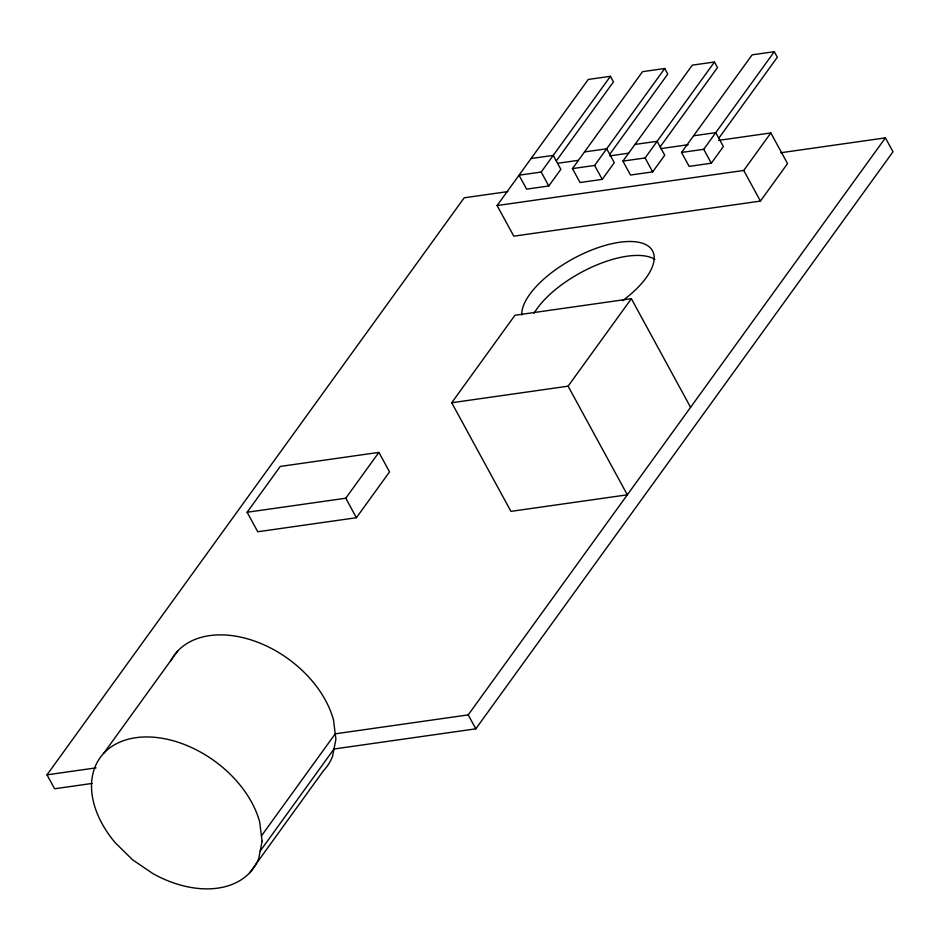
<?xml version="1.0" encoding="UTF-8"?>
<svg xmlns="http://www.w3.org/2000/svg" width="940" height="940" viewBox="0 0 940 940"><rect width="100%" height="100%" fill="white"/><g stroke="black" fill="none" stroke-linecap="round" stroke-linejoin="round"><path stroke-width="1.41" d="M92.167 783.42L54.591 788.766L47 774.842L464.196 197.8L507.764 191.607M247.126 512.253L280.261 466.428L378.902 452.387L389.536 471.892L356.401 517.717L257.76 531.758L247.126 512.253L345.767 498.224L378.902 452.387M718.607 140.377L770.835 132.94L787.544 163.584L760.425 201.078L513.804 236.175L497.096 205.543L588.252 79.454L610.424 76.305L613.456 81.874L556.28 160.951M103.894 753.105L177.695 651.02M531.077 158.531L553.249 155.382L560.839 169.306L548.796 185.979L526.623 189.128L519.033 175.204L541.193 172.043L610.424 76.305M584.515 151.928L606.676 148.779L614.278 162.702L602.223 179.376L580.051 182.525L572.46 168.601L642.549 71.651L664.721 68.502L667.764 74.072L609.719 154.348M572.46 168.601L594.632 165.44L664.721 68.502M634.958 144.443L657.13 141.294L664.721 155.218L652.677 171.879L630.505 175.04L622.914 161.104L692.298 65.142L714.471 61.993L717.502 67.562L660.174 146.863M631.363 298.685L568.101 386.176L627.332 494.816L510.937 511.372L451.717 402.743L514.967 315.252L631.363 298.685L690.583 407.326M622.914 161.104L645.087 157.955L714.471 61.993M693.602 135.783L715.763 132.634L723.365 146.558L711.31 163.219L689.149 166.38L681.547 152.445L752.118 54.849L774.29 51.688L777.321 57.258L718.806 138.204M681.547 152.445L703.719 149.296L774.29 51.688M261.438 835.895L335.228 733.823L468.214 714.894L885.409 137.863L893 151.787L475.805 728.829L333.982 749.004L260.18 851.076M497.096 205.543L743.728 170.446L770.835 132.94M249.734 872.72L323.536 770.636A94.517 64.155 35.9 0 0 332.513 756.489L335.909 739.216L333.5 720.016A94.517 64.155 35.9 0 0 255.292 641.339A94.517 64.155 35.9 0 0 170.446 661.325M557.573 163.29L577.889 160.399M609.802 155.864L628.66 153.173M660.573 148.638L688.139 144.713M780.834 152.738L885.409 137.863M451.717 402.743L568.101 386.176M47 774.842L96.08 767.851M743.728 170.446L760.425 201.078M703.719 149.296L711.31 163.219M645.087 157.955L652.677 171.879M594.632 165.44L602.223 179.376M541.193 172.043L548.796 185.979M468.214 714.894L475.805 728.829M345.767 498.224L356.401 517.717M534.096 313.243A73.508 31.067 -28.6 0 1 592.893 266.631A73.508 31.067 -28.6 0 1 654.851 259.358M521.759 315.065A73.508 31.067 -28.6 0 1 619.601 242.273A73.508 31.067 -28.6 0 1 622.562 300.718M262.107 841.288L258.712 858.561A94.517 64.155 35.9 0 1 152.903 873.613L132.517 859.736L115.15 842.651A94.517 64.155 35.9 0 1 135.806 737.7A94.517 64.155 35.9 0 1 259.699 822.089L262.107 841.288"/></g></svg>
